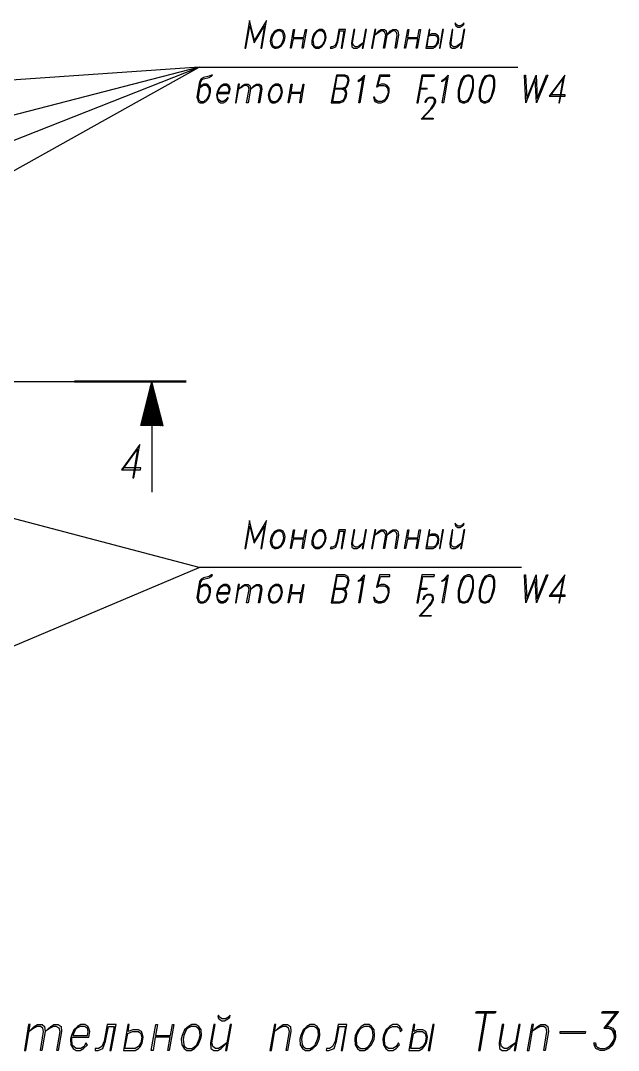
# Model space of a CAD drawing. Header units: millimetres. Extents: x 4241 to 6572, y 870 to 1291.
# Drawn here: x 5218.8 to 5272.7, y 968.2 to 1061 of the extents above; entities that cross this region are included whole.
import ezdxf

# ---------------------------------------------------------------- set-up
doc = ezdxf.new("R2010")
doc.units = ezdxf.units.MM
doc.layers.add('PDF _0', color=7, linetype='Continuous')

msp = doc.modelspace()

# ---------------------------------------------------------------- linework, layer by layer
at = {"layer": 'PDF _0', "lineweight": 25}
for points in [[(5240.4333, 1058.4549), (5240.518, 1058.4549), (5240.9413, 1060.9526), (5239.883, 1059.1746), (5239.4173, 1060.9526), (5238.9939, 1058.4549), (5239.0786, 1058.4549), (5239.4596, 1060.4869), (5239.8406, 1058.9629), (5240.772, 1060.4869)], [(5258.7219, 1060.741), (5258.5949, 1060.6139), (5258.3833, 1060.4869), (5258.2139, 1060.4869), (5258.0446, 1060.6139), (5257.9599, 1060.741), (5257.9599, 1060.6139), (5258.0023, 1060.4869), (5258.1716, 1060.3599), (5258.3833, 1060.3599), (5258.5949, 1060.4869), (5258.7219, 1060.6139)], [(5241.9574, 1060.0213), (5241.7457, 1059.8943), (5241.6187, 1059.7673), (5241.4493, 1059.4286), (5241.407, 1059.1746), (5241.4493, 1058.8359), (5241.534, 1058.7089), (5241.7034, 1058.5819), (5241.9574, 1058.5819), (5242.169, 1058.7089), (5242.296, 1058.8359), (5242.4654, 1059.1746), (5242.5077, 1059.4286), (5242.4654, 1059.7673), (5242.3807, 1059.8943), (5242.2114, 1060.0213)], [(5243.1851, 1058.4549), (5243.1004, 1058.4549), (5243.3967, 1060.1483), (5243.4814, 1060.1483), (5243.3544, 1059.4286), (5244.3281, 1059.4286), (5244.4551, 1060.1483), (5244.5398, 1060.1483), (5244.2434, 1058.4549), (5244.1588, 1058.4549), (5244.2858, 1059.3016), (5243.3544, 1059.3016)], [(5245.6828, 1060.1483), (5245.4712, 1060.0213), (5245.2171, 1059.7673), (5245.0901, 1059.4286), (5245.0478, 1059.1746), (5245.0478, 1058.8359), (5245.2171, 1058.5819), (5245.3865, 1058.4549), (5245.6828, 1058.4549), (5245.8945, 1058.5819), (5246.1062, 1058.8359), (5246.2755, 1059.1746), (5246.3178, 1059.4286), (5246.2755, 1059.7673), (5246.1485, 1060.0213), (5245.9792, 1060.1483)], [(5245.6405, 1060.0213), (5245.4288, 1059.8943), (5245.3441, 1059.7673), (5245.1748, 1059.4286), (5245.1325, 1059.1746), (5245.1748, 1058.8359), (5245.2171, 1058.7089), (5245.3865, 1058.5819), (5245.6828, 1058.5819), (5245.8945, 1058.7089), (5246.0215, 1058.8359), (5246.1908, 1059.1746), (5246.2332, 1059.4286), (5246.1908, 1059.7673), (5246.1062, 1059.8943), (5245.9368, 1060.0213)], [(5247.6726, 1058.4549), (5247.7572, 1058.4549), (5248.0536, 1060.1483), (5247.4609, 1060.1483), (5247.2915, 1059.0476), (5247.1222, 1058.7089), (5246.9105, 1058.5819), (5246.7412, 1058.5819), (5246.6989, 1058.4549), (5246.9105, 1058.4549), (5247.2069, 1058.5819), (5247.3762, 1059.0476), (5247.5456, 1060.0213), (5247.9266, 1060.0213)], [(5249.6623, 1058.9629), (5249.3236, 1058.7089), (5249.1119, 1058.5819), (5248.9426, 1058.5819), (5248.7733, 1058.7089), (5248.6886, 1058.9629), (5248.9003, 1060.1483), (5248.8156, 1060.1483), (5248.6039, 1058.9629), (5248.6463, 1058.5819), (5248.8156, 1058.4549), (5249.1119, 1058.4549), (5249.3236, 1058.5819), (5249.6623, 1058.9629), (5249.5776, 1058.4549), (5249.6623, 1058.4549), (5249.9586, 1060.1483), (5249.874, 1060.1483)], [(5250.509, 1058.4549), (5250.8053, 1060.1483), (5250.7207, 1060.1483), (5250.4243, 1058.4549)], [(5251.5674, 1058.4549), (5251.4827, 1058.4549), (5251.6944, 1059.6402), (5251.6097, 1059.8943), (5251.4404, 1060.0213), (5251.271, 1060.0213), (5251.0593, 1059.8943), (5250.7207, 1059.6402), (5251.0593, 1060.0213), (5251.271, 1060.1483), (5251.5674, 1060.1483), (5251.7367, 1060.0213), (5251.779, 1059.6402)], [(5252.6257, 1058.4549), (5252.5411, 1058.4549), (5252.7104, 1059.6402), (5252.6681, 1059.8943), (5252.4987, 1060.0213), (5252.3294, 1060.0213), (5252.1177, 1059.8943), (5251.779, 1059.6402), (5252.1177, 1060.0213), (5252.3294, 1060.1483), (5252.6257, 1060.1483), (5252.7951, 1060.0213), (5252.8374, 1059.6402)], [(5253.4724, 1058.4549), (5253.3878, 1058.4549), (5253.6841, 1060.1483), (5253.7688, 1060.1483), (5253.6418, 1059.4286), (5254.5731, 1059.4286), (5254.7001, 1060.1483), (5254.8271, 1060.1483), (5254.5308, 1058.4549), (5254.4461, 1058.4549), (5254.5731, 1059.3016), (5253.6418, 1059.3016)], [(5255.5892, 1060.1483), (5255.2928, 1058.4549), (5255.9702, 1058.4549), (5256.1819, 1058.5819), (5256.2665, 1058.7089), (5256.4359, 1058.9629), (5256.4782, 1059.3016), (5256.4359, 1059.5556), (5256.3512, 1059.6402), (5256.1819, 1059.7673), (5255.8008, 1059.7673), (5255.5892, 1059.6402), (5255.6738, 1060.1483)], [(5256.9015, 1060.1483), (5256.8169, 1060.1483), (5256.5205, 1058.4549), (5256.6052, 1058.4549)], [(5258.5103, 1058.9629), (5258.1716, 1058.7089), (5257.9599, 1058.5819), (5257.7906, 1058.5819), (5257.6212, 1058.7089), (5257.5789, 1058.9629), (5257.7482, 1060.1483), (5257.6636, 1060.1483), (5257.4519, 1058.9629), (5257.4942, 1058.5819), (5257.6636, 1058.4549), (5257.9599, 1058.4549), (5258.1716, 1058.5819), (5258.5103, 1058.9629), (5258.4256, 1058.4549), (5258.5103, 1058.4549), (5258.8066, 1060.1483), (5258.7219, 1060.1483)], [(5255.5468, 1059.5556), (5255.7585, 1059.6402), (5256.1395, 1059.6402), (5256.3089, 1059.5556), (5256.3935, 1059.3016), (5256.3089, 1058.9629), (5256.1819, 1058.7089), (5255.9702, 1058.5819), (5255.4198, 1058.5819)], [(5249.366, 1053.544), (5249.2813, 1053.544), (5249.6623, 1055.8301), (5249.4506, 1055.5761), (5249.2389, 1055.4491), (5249.2389, 1055.5761), (5249.4506, 1055.7031), (5249.7893, 1056.0418)], [(5256.0972, 1056.0418), (5254.9541, 1056.0418), (5254.4885, 1053.544), (5254.6155, 1053.544), (5255.0388, 1055.9571), (5256.0549, 1055.9571)], [(5256.9015, 1053.544), (5256.7745, 1053.544), (5257.1979, 1055.8301), (5256.9439, 1055.5761), (5256.7322, 1055.4491), (5256.7745, 1055.5761), (5256.9862, 1055.7031), (5257.3249, 1056.0418)], [(5259.0606, 1056.0418), (5258.7219, 1055.9571), (5258.4679, 1055.5761), (5258.2986, 1054.9834), (5258.2139, 1054.6447), (5258.2139, 1054.0521), (5258.3409, 1053.671), (5258.5949, 1053.544), (5258.8066, 1053.544), (5259.103, 1053.671), (5259.357, 1054.0521), (5259.5686, 1054.6447), (5259.611, 1054.9834), (5259.611, 1055.5761), (5259.484, 1055.9571), (5259.23, 1056.0418)], [(5260.9657, 1056.0418), (5260.627, 1055.9571), (5260.373, 1055.5761), (5260.2037, 1054.9834), (5260.119, 1054.6447), (5260.119, 1054.0521), (5260.246, 1053.671), (5260.5, 1053.544), (5260.7117, 1053.544), (5261.008, 1053.671), (5261.262, 1054.0521), (5261.4737, 1054.6447), (5261.516, 1054.9834), (5261.516, 1055.5761), (5261.389, 1055.9571), (5261.135, 1056.0418)], [(5265.2838, 1053.544), (5265.1568, 1055.7031), (5264.3101, 1053.544), (5264.1831, 1056.0418), (5264.2678, 1056.0418), (5264.3948, 1053.925), (5265.2415, 1056.0418), (5265.3262, 1053.925), (5266.1729, 1056.0418), (5266.2999, 1056.0418)], [(5236.5808, 1054.3907), (5237.5969, 1054.3907), (5237.6815, 1054.7717), (5237.6392, 1054.9834), (5237.5545, 1055.1104), (5237.3852, 1055.2374), (5237.0889, 1055.2374), (5236.8772, 1055.1104), (5236.6655, 1054.8564), (5236.4962, 1054.5177), (5236.4538, 1054.2637), (5236.4962, 1053.925), (5236.6232, 1053.671), (5236.7925, 1053.544), (5237.0889, 1053.544), (5237.3005, 1053.671), (5237.5122, 1053.925), (5237.4699, 1054.0521), (5237.3005, 1053.798), (5237.0889, 1053.671), (5236.8349, 1053.671), (5236.6655, 1053.798), (5236.5808, 1053.925), (5236.5385, 1054.2637)], [(5238.2319, 1053.544), (5238.5282, 1055.2374), (5238.4012, 1055.2374), (5238.1472, 1053.544)], [(5239.2903, 1053.544), (5239.1633, 1053.544), (5239.3749, 1054.7717), (5239.3326, 1054.9834), (5239.1633, 1055.1104), (5238.9516, 1055.1104), (5238.7823, 1054.9834), (5238.4436, 1054.7717), (5238.7823, 1055.1104), (5238.9939, 1055.2374), (5239.2903, 1055.2374), (5239.4596, 1055.1104), (5239.5019, 1054.7717)], [(5240.3063, 1053.544), (5240.2216, 1053.544), (5240.4333, 1054.7717), (5240.391, 1054.9834), (5240.2216, 1055.1104), (5240.01, 1055.1104), (5239.7983, 1054.9834), (5239.5019, 1054.7717), (5239.8406, 1055.1104), (5240.0523, 1055.2374), (5240.3063, 1055.2374), (5240.4756, 1055.1104), (5240.518, 1054.7717)], [(5241.7457, 1055.2374), (5241.534, 1055.1104), (5241.3223, 1054.8564), (5241.153, 1054.5177), (5241.1107, 1054.2637), (5241.153, 1053.925), (5241.28, 1053.671), (5241.4493, 1053.544), (5241.7457, 1053.544), (5241.9574, 1053.671), (5242.2114, 1053.925), (5242.3384, 1054.2637), (5242.3807, 1054.5177), (5242.3384, 1054.8564), (5242.2114, 1055.1104), (5242.042, 1055.2374)], [(5242.9734, 1053.544), (5242.8887, 1053.544), (5243.1851, 1055.2374), (5243.2697, 1055.2374), (5243.1427, 1054.5177), (5244.1164, 1054.5177), (5244.2434, 1055.2374), (5244.3281, 1055.2374), (5244.0318, 1053.544), (5243.9471, 1053.544), (5244.0741, 1054.3907), (5243.1427, 1054.3907)], [(5234.9298, 1054.8564), (5234.8028, 1054.0521), (5234.8451, 1053.798), (5235.0145, 1053.671), (5235.3108, 1053.671), (5235.6071, 1053.925), (5235.7765, 1054.2637), (5235.8188, 1054.5177), (5235.7765, 1054.8564), (5235.5648, 1055.1104), (5235.2685, 1055.1104)], [(5237.5545, 1054.5177), (5237.5969, 1054.7717), (5237.5122, 1054.9834), (5237.3429, 1055.1104), (5237.0889, 1055.1104), (5236.8772, 1054.9834), (5236.7502, 1054.8564), (5236.5808, 1054.5177)], [(5241.7457, 1055.1104), (5241.534, 1054.9834), (5241.407, 1054.8564), (5241.2377, 1054.5177), (5241.1953, 1054.2637), (5241.2377, 1053.925), (5241.3223, 1053.798), (5241.4917, 1053.671), (5241.788, 1053.671), (5241.9997, 1053.798), (5242.0844, 1053.925), (5242.2537, 1054.2637), (5242.296, 1054.5177), (5242.2537, 1054.8564), (5242.169, 1054.9834), (5241.9997, 1055.1104)], [(5240.4333, 1013.3683), (5240.518, 1013.3683), (5240.9413, 1015.9084), (5239.883, 1014.088), (5239.4173, 1015.9084), (5238.9939, 1013.3683), (5239.0786, 1013.3683), (5239.4596, 1015.4004), (5239.8406, 1013.8763), (5240.772, 1015.4004)], [(5258.7219, 1015.6544), (5258.5949, 1015.5274), (5258.3833, 1015.4004), (5258.2139, 1015.4004), (5258.0446, 1015.5274), (5257.9599, 1015.6544), (5257.9599, 1015.5274), (5258.0023, 1015.4004), (5258.1716, 1015.2734), (5258.3833, 1015.2734), (5258.5949, 1015.4004), (5258.7219, 1015.5274)], [(5241.9574, 1014.9347), (5241.7457, 1014.8077), (5241.6187, 1014.6807), (5241.4493, 1014.342), (5241.407, 1014.088), (5241.4493, 1013.7493), (5241.534, 1013.6223), (5241.7034, 1013.4953), (5241.9574, 1013.4953), (5242.169, 1013.6223), (5242.296, 1013.7493), (5242.4654, 1014.088), (5242.5077, 1014.342), (5242.4654, 1014.6807), (5242.3807, 1014.8077), (5242.2114, 1014.9347)], [(5243.1851, 1013.3683), (5243.1004, 1013.3683), (5243.3967, 1015.0617), (5243.4814, 1015.0617), (5243.3544, 1014.342), (5244.3281, 1014.342), (5244.4551, 1015.0617), (5244.5398, 1015.0617), (5244.2434, 1013.3683), (5244.1588, 1013.3683), (5244.2858, 1014.215), (5243.3544, 1014.215)], [(5245.6828, 1015.0617), (5245.4712, 1014.9347), (5245.2171, 1014.6807), (5245.0901, 1014.342), (5245.0478, 1014.088), (5245.0478, 1013.7493), (5245.2171, 1013.4953), (5245.3865, 1013.3683), (5245.6828, 1013.3683), (5245.8945, 1013.4953), (5246.1062, 1013.7493), (5246.2755, 1014.088), (5246.3178, 1014.342), (5246.2755, 1014.6807), (5246.1485, 1014.9347), (5245.9792, 1015.0617)], [(5245.6405, 1014.9347), (5245.4288, 1014.8077), (5245.3441, 1014.6807), (5245.1748, 1014.342), (5245.1325, 1014.088), (5245.1748, 1013.7493), (5245.2171, 1013.6223), (5245.3865, 1013.4953), (5245.6828, 1013.4953), (5245.8945, 1013.6223), (5246.0215, 1013.7493), (5246.1908, 1014.088), (5246.2332, 1014.342), (5246.1908, 1014.6807), (5246.1062, 1014.8077), (5245.9368, 1014.9347)], [(5247.6726, 1013.3683), (5247.7572, 1013.3683), (5248.0536, 1015.0617), (5247.4609, 1015.0617), (5247.2915, 1014.0033), (5247.1222, 1013.6223), (5246.9105, 1013.4953), (5246.7412, 1013.4953), (5246.6989, 1013.3683), (5246.9105, 1013.3683), (5247.2069, 1013.4953), (5247.3762, 1014.0033), (5247.5456, 1014.9347), (5247.9266, 1014.9347)], [(5249.6623, 1013.8763), (5249.3236, 1013.6223), (5249.1119, 1013.4953), (5248.9426, 1013.4953), (5248.7733, 1013.6223), (5248.6886, 1013.8763), (5248.9003, 1015.0617), (5248.8156, 1015.0617), (5248.6039, 1013.8763), (5248.6463, 1013.4953), (5248.8156, 1013.3683), (5249.1119, 1013.3683), (5249.3236, 1013.4953), (5249.6623, 1013.8763), (5249.5776, 1013.3683), (5249.6623, 1013.3683), (5249.9586, 1015.0617), (5249.874, 1015.0617)], [(5250.509, 1013.3683), (5250.8053, 1015.0617), (5250.7207, 1015.0617), (5250.4243, 1013.3683)], [(5251.5674, 1013.3683), (5251.4827, 1013.3683), (5251.6944, 1014.596), (5251.6097, 1014.8077), (5251.4404, 1014.9347), (5251.271, 1014.9347), (5251.0593, 1014.8077), (5250.7207, 1014.596), (5251.0593, 1014.9347), (5251.271, 1015.0617), (5251.5674, 1015.0617), (5251.7367, 1014.9347), (5251.779, 1014.596)], [(5252.6257, 1013.3683), (5252.5411, 1013.3683), (5252.7104, 1014.596), (5252.6681, 1014.8077), (5252.4987, 1014.9347), (5252.3294, 1014.9347), (5252.1177, 1014.8077), (5251.779, 1014.596), (5252.1177, 1014.9347), (5252.3294, 1015.0617), (5252.6257, 1015.0617), (5252.7951, 1014.9347), (5252.8374, 1014.596)], [(5253.4724, 1013.3683), (5253.3878, 1013.3683), (5253.6841, 1015.0617), (5253.7688, 1015.0617), (5253.6418, 1014.342), (5254.5731, 1014.342), (5254.7001, 1015.0617), (5254.8271, 1015.0617), (5254.5308, 1013.3683), (5254.4461, 1013.3683), (5254.5731, 1014.215), (5253.6418, 1014.215)], [(5255.5892, 1015.0617), (5255.2928, 1013.3683), (5255.9702, 1013.3683), (5256.1819, 1013.4953), (5256.2665, 1013.6223), (5256.4359, 1013.8763), (5256.4782, 1014.215), (5256.4359, 1014.469), (5256.3512, 1014.596), (5256.1819, 1014.6807), (5255.8008, 1014.6807), (5255.5892, 1014.596), (5255.6738, 1015.0617)], [(5255.5468, 1014.469), (5255.7585, 1014.596), (5256.1395, 1014.596), (5256.3089, 1014.469), (5256.3935, 1014.215), (5256.3089, 1013.8763), (5256.1819, 1013.6223), (5255.9702, 1013.4953), (5255.4198, 1013.4953)], [(5256.9015, 1015.0617), (5256.8169, 1015.0617), (5256.5205, 1013.3683), (5256.6052, 1013.3683)], [(5258.5103, 1013.8763), (5258.1716, 1013.6223), (5257.9599, 1013.4953), (5257.7906, 1013.4953), (5257.6212, 1013.6223), (5257.5789, 1013.8763), (5257.7482, 1015.0617), (5257.6636, 1015.0617), (5257.4519, 1013.8763), (5257.4942, 1013.4953), (5257.6636, 1013.3683), (5257.9599, 1013.3683), (5258.1716, 1013.4953), (5258.5103, 1013.8763), (5258.4256, 1013.3683), (5258.5103, 1013.3683), (5258.8066, 1015.0617), (5258.7219, 1015.0617)], [(5249.366, 1008.4998), (5249.2813, 1008.4998), (5249.6623, 1010.7436), (5249.4506, 1010.4895), (5249.2389, 1010.4049), (5249.2389, 1010.4895), (5249.4506, 1010.6165), (5249.7893, 1010.9976)], [(5256.0972, 1010.9976), (5254.9541, 1010.9976), (5254.4885, 1008.4998), (5254.6155, 1008.4998), (5255.0388, 1010.8706), (5256.0549, 1010.8706)], [(5256.9015, 1008.4998), (5256.7745, 1008.4998), (5257.1979, 1010.7436), (5256.9439, 1010.4895), (5256.7322, 1010.4049), (5256.7745, 1010.4895), (5256.9862, 1010.6165), (5257.3249, 1010.9976)], [(5259.0606, 1010.9976), (5258.7219, 1010.8706), (5258.4679, 1010.4895), (5258.2986, 1009.8969), (5258.2139, 1009.5582), (5258.2139, 1008.9655), (5258.3409, 1008.5845), (5258.5949, 1008.4998), (5258.8066, 1008.4998), (5259.103, 1008.5845), (5259.357, 1008.9655), (5259.5686, 1009.5582), (5259.611, 1009.8969), (5259.611, 1010.4895), (5259.484, 1010.8706), (5259.23, 1010.9976)], [(5260.9657, 1010.9976), (5260.627, 1010.8706), (5260.373, 1010.4895), (5260.2037, 1009.8969), (5260.119, 1009.5582), (5260.119, 1008.9655), (5260.246, 1008.5845), (5260.5, 1008.4998), (5260.7117, 1008.4998), (5261.008, 1008.5845), (5261.262, 1008.9655), (5261.4737, 1009.5582), (5261.516, 1009.8969), (5261.516, 1010.4895), (5261.389, 1010.8706), (5261.135, 1010.9976)], [(5265.2838, 1008.4998), (5265.1568, 1010.6165), (5264.3101, 1008.4998), (5264.1831, 1010.9976), (5264.2678, 1010.9976), (5264.3948, 1008.8385), (5265.2415, 1010.9976), (5265.3262, 1008.8385), (5266.1729, 1010.9976), (5266.2999, 1010.9976)], [(5234.9298, 1009.8122), (5234.8028, 1008.9655), (5234.8451, 1008.7115), (5235.0145, 1008.5845), (5235.3108, 1008.5845), (5235.6071, 1008.8385), (5235.7765, 1009.1772), (5235.8188, 1009.4312), (5235.7765, 1009.8122), (5235.5648, 1010.0239), (5235.2685, 1010.0239)], [(5236.5808, 1009.3042), (5237.5969, 1009.3042), (5237.6815, 1009.6852), (5237.6392, 1009.8969), (5237.5545, 1010.0239), (5237.3852, 1010.1509), (5237.0889, 1010.1509), (5236.8772, 1010.0239), (5236.6655, 1009.8122), (5236.4962, 1009.4312), (5236.4538, 1009.1772), (5236.4962, 1008.8385), (5236.6232, 1008.5845), (5236.7925, 1008.4998), (5237.0889, 1008.4998), (5237.3005, 1008.5845), (5237.5122, 1008.8385), (5237.4699, 1008.9655), (5237.3005, 1008.7115), (5237.0889, 1008.5845), (5236.8349, 1008.5845), (5236.6655, 1008.7115), (5236.5808, 1008.8385), (5236.5385, 1009.1772)], [(5237.5545, 1009.4312), (5237.5969, 1009.6852), (5237.5122, 1009.8969), (5237.3429, 1010.0239), (5237.0889, 1010.0239), (5236.8772, 1009.8969), (5236.7502, 1009.8122), (5236.5808, 1009.4312)], [(5238.2319, 1008.4998), (5238.5282, 1010.1509), (5238.4012, 1010.1509), (5238.1472, 1008.4998)], [(5239.2903, 1008.4998), (5239.1633, 1008.4998), (5239.3749, 1009.6852), (5239.3326, 1009.8969), (5239.1633, 1010.0239), (5238.9516, 1010.0239), (5238.7823, 1009.8969), (5238.4436, 1009.6852), (5238.7823, 1010.0239), (5238.9939, 1010.1509), (5239.2903, 1010.1509), (5239.4596, 1010.0239), (5239.5019, 1009.6852)], [(5240.3063, 1008.4998), (5240.2216, 1008.4998), (5240.4333, 1009.6852), (5240.391, 1009.8969), (5240.2216, 1010.0239), (5240.01, 1010.0239), (5239.7983, 1009.8969), (5239.5019, 1009.6852), (5239.8406, 1010.0239), (5240.0523, 1010.1509), (5240.3063, 1010.1509), (5240.4756, 1010.0239), (5240.518, 1009.6852)], [(5241.7457, 1010.1509), (5241.534, 1010.0239), (5241.3223, 1009.8122), (5241.153, 1009.4312), (5241.1107, 1009.1772), (5241.153, 1008.8385), (5241.28, 1008.5845), (5241.4493, 1008.4998), (5241.7457, 1008.4998), (5241.9574, 1008.5845), (5242.2114, 1008.8385), (5242.3384, 1009.1772), (5242.3807, 1009.4312), (5242.3384, 1009.8122), (5242.2114, 1010.0239), (5242.042, 1010.1509)], [(5241.7457, 1010.0239), (5241.534, 1009.8969), (5241.407, 1009.8122), (5241.2377, 1009.4312), (5241.1953, 1009.1772), (5241.2377, 1008.8385), (5241.3223, 1008.7115), (5241.4917, 1008.5845), (5241.788, 1008.5845), (5241.9997, 1008.7115), (5242.0844, 1008.8385), (5242.2537, 1009.1772), (5242.296, 1009.4312), (5242.2537, 1009.8122), (5242.169, 1009.8969), (5241.9997, 1010.0239)], [(5242.9734, 1008.4998), (5242.8887, 1008.4998), (5243.1851, 1010.1509), (5243.2697, 1010.1509), (5243.1427, 1009.4312), (5244.1164, 1009.4312), (5244.2434, 1010.1509), (5244.3281, 1010.1509), (5244.0318, 1008.4998), (5243.9471, 1008.4998), (5244.0741, 1009.3042), (5243.1427, 1009.3042)], [(5261.5584, 971.4992), (5259.8226, 971.4992), (5259.865, 971.6685), (5261.6007, 971.6685)], [(5237.6815, 971.3299), (5237.5122, 971.1605), (5237.2159, 970.9912), (5236.9619, 970.9912), (5236.7078, 971.1605), (5236.6232, 971.3299), (5236.5808, 971.1605), (5236.6655, 970.9912), (5236.9195, 970.8218), (5237.1735, 970.8218), (5237.4699, 970.9912), (5237.6392, 971.1605)], [(5219.2659, 968.1547), (5219.6469, 970.4832), (5219.5199, 970.4832), (5219.1389, 968.1547)], [(5220.7053, 968.1547), (5220.5783, 968.1547), (5220.8746, 969.8481), (5220.79, 970.1445), (5220.5783, 970.3138), (5220.2819, 970.3138), (5219.9856, 970.1445), (5219.5623, 969.8481), (5220.0279, 970.3138), (5220.3243, 970.4832), (5220.7476, 970.4832), (5220.9593, 970.3138), (5221.0016, 969.8481)], [(5222.187, 968.1547), (5222.06, 968.1547), (5222.3564, 969.8481), (5222.2717, 970.1445), (5222.0177, 970.3138), (5221.7637, 970.3138), (5221.4673, 970.1445), (5221.0016, 969.8481), (5221.5097, 970.3138), (5221.806, 970.4832), (5222.187, 970.4832), (5222.441, 970.3138), (5222.4834, 969.8481)], [(5223.4571, 969.3401), (5224.9388, 969.3401), (5225.0234, 969.8481), (5224.9388, 970.1445), (5224.8541, 970.3138), (5224.6001, 970.4832), (5224.2191, 970.4832), (5223.9227, 970.3138), (5223.5841, 970.0175), (5223.3724, 969.5095), (5223.2877, 969.1708), (5223.3301, 968.6628), (5223.5417, 968.3241), (5223.7957, 968.1547), (5224.1767, 968.1547), (5224.4731, 968.3241), (5224.8118, 968.6628), (5224.6848, 968.8321), (5224.5154, 968.4934), (5224.2191, 968.3241), (5223.7957, 968.3241), (5223.5841, 968.4934), (5223.4571, 968.6628), (5223.4147, 969.1708)], [(5224.8118, 969.5095), (5224.8964, 969.8481), (5224.8118, 970.1445), (5224.5578, 970.3138), (5224.1767, 970.3138), (5223.8804, 970.1445), (5223.7111, 970.0175), (5223.4994, 969.5095)], [(5226.8438, 968.1547), (5226.9708, 968.1547), (5227.3942, 970.4832), (5226.5898, 970.4832), (5226.3358, 969.0014), (5226.1241, 968.4934), (5225.8278, 968.3241), (5225.5315, 968.3241), (5225.5315, 968.1547), (5225.7855, 968.1547), (5226.2088, 968.3241), (5226.4628, 969.0014), (5226.7168, 970.3138), (5227.2249, 970.3138)], [(5228.4526, 970.4832), (5228.0715, 968.1547), (5229.1299, 968.1547), (5229.4263, 968.3241), (5229.5956, 968.4934), (5229.7649, 968.8321), (5229.8496, 969.3401), (5229.7649, 969.6788), (5229.6803, 969.8481), (5229.4263, 970.0175), (5228.9182, 970.0175), (5228.4949, 969.8481), (5228.5796, 970.4832)], [(5228.4526, 969.6788), (5228.8759, 969.8481), (5229.4263, 969.8481), (5229.6379, 969.6788), (5229.7226, 969.3401), (5229.6379, 968.8321), (5229.4263, 968.4934), (5229.1299, 968.3241), (5228.1986, 968.3241)], [(5230.7386, 968.1547), (5230.5693, 968.1547), (5230.9926, 970.4832), (5231.1197, 970.4832), (5230.9503, 969.5095), (5232.305, 969.5095), (5232.4744, 970.4832), (5232.6014, 970.4832), (5232.178, 968.1547), (5232.051, 968.1547), (5232.2627, 969.3401), (5230.908, 969.3401)], [(5234.2101, 970.4832), (5233.9138, 970.3138), (5233.5751, 970.0175), (5233.3634, 969.5095), (5233.2787, 969.1708), (5233.3211, 968.6628), (5233.5327, 968.3241), (5233.7867, 968.1547), (5234.1678, 968.1547), (5234.4641, 968.3241), (5234.8028, 968.6628), (5235.0145, 969.1708), (5235.0991, 969.5095), (5235.0568, 970.0175), (5234.8451, 970.3138), (5234.5911, 970.4832)], [(5234.1678, 970.3138), (5233.8714, 970.1445), (5233.7021, 970.0175), (5233.4904, 969.5095), (5233.4481, 969.1708), (5233.4904, 968.6628), (5233.5751, 968.4934), (5233.8291, 968.3241), (5234.2101, 968.3241), (5234.5064, 968.4934), (5234.6758, 968.6628), (5234.8875, 969.1708), (5234.9721, 969.5095), (5234.9298, 970.0175), (5234.8028, 970.1445), (5234.5488, 970.3138)], [(5237.3852, 968.8321), (5236.9195, 968.4934), (5236.6232, 968.3241), (5236.3692, 968.3241), (5236.1152, 968.4934), (5236.0305, 968.8321), (5236.3268, 970.4832), (5236.1998, 970.4832), (5235.9035, 968.8321), (5235.9458, 968.3241), (5236.1998, 968.1547), (5236.5808, 968.1547), (5236.8772, 968.3241), (5237.3852, 968.8321), (5237.2582, 968.1547), (5237.3852, 968.1547), (5237.8086, 970.4832), (5237.6815, 970.4832)], [(5241.407, 968.1547), (5241.788, 970.4832), (5241.661, 970.4832), (5241.2377, 968.1547)], [(5242.8464, 968.1547), (5242.7194, 968.1547), (5243.0157, 969.8481), (5242.9311, 970.1445), (5242.7194, 970.3138), (5242.423, 970.3138), (5242.1267, 970.1445), (5241.661, 969.8481), (5242.169, 970.3138), (5242.4654, 970.4832), (5242.8464, 970.4832), (5243.1004, 970.3138), (5243.1427, 969.8481)], [(5244.8785, 970.4832), (5244.5821, 970.3138), (5244.2434, 970.0175), (5244.0318, 969.5095), (5243.9471, 969.1708), (5243.9894, 968.6628), (5244.2011, 968.3241), (5244.4551, 968.1547), (5244.8361, 968.1547), (5245.1325, 968.3241), (5245.4712, 968.6628), (5245.6828, 969.1708), (5245.7675, 969.5095), (5245.7252, 970.0175), (5245.5135, 970.3138), (5245.2595, 970.4832)], [(5244.8361, 970.3138), (5244.5398, 970.1445), (5244.3704, 970.0175), (5244.1588, 969.5095), (5244.1164, 969.1708), (5244.1588, 968.6628), (5244.2434, 968.4934), (5244.4975, 968.3241), (5244.8785, 968.3241), (5245.1748, 968.4934), (5245.3441, 968.6628), (5245.5558, 969.1708), (5245.6405, 969.5095), (5245.5982, 970.0175), (5245.4712, 970.1445), (5245.2171, 970.3138)], [(5247.6726, 968.1547), (5247.7996, 968.1547), (5248.1806, 970.4832), (5247.4186, 970.4832), (5247.1222, 969.0014), (5246.9105, 968.4934), (5246.6142, 968.3241), (5246.3602, 968.3241), (5246.3178, 968.1547), (5246.5719, 968.1547), (5247.0375, 968.3241), (5247.2492, 969.0014), (5247.5032, 970.3138), (5248.0536, 970.3138)], [(5249.7893, 970.4832), (5249.493, 970.3138), (5249.1966, 970.0175), (5248.9426, 969.5095), (5248.9003, 969.1708), (5248.9426, 968.6628), (5249.1543, 968.3241), (5249.366, 968.1547), (5249.7893, 968.1547), (5250.0856, 968.3241), (5250.4243, 968.6628), (5250.636, 969.1708), (5250.6783, 969.5095), (5250.636, 970.0175), (5250.4243, 970.3138), (5250.2126, 970.4832)], [(5249.7893, 970.3138), (5249.493, 970.1445), (5249.3236, 970.0175), (5249.0696, 969.5095), (5249.0273, 969.1708), (5249.0696, 968.6628), (5249.1966, 968.4934), (5249.4083, 968.3241), (5249.8316, 968.3241), (5250.128, 968.4934), (5250.255, 968.6628), (5250.509, 969.1708), (5250.5513, 969.5095), (5250.509, 970.0175), (5250.4243, 970.1445), (5250.1703, 970.3138)], [(5252.9221, 968.6628), (5252.8374, 968.8321), (5252.6257, 968.4934), (5252.3294, 968.3241), (5251.9484, 968.3241), (5251.6944, 968.4934), (5251.6097, 968.6628), (5251.5674, 969.1708), (5251.6097, 969.5095), (5251.8637, 970.0175), (5251.9907, 970.1445), (5252.2871, 970.3138), (5252.7104, 970.3138), (5252.9221, 970.1445), (5253.0067, 969.8481), (5253.1761, 970.0175), (5252.9644, 970.3138), (5252.7527, 970.4832), (5252.3294, 970.4832), (5252.033, 970.3138), (5251.6944, 970.0175), (5251.4827, 969.5095), (5251.4404, 969.1708), (5251.4827, 968.6628), (5251.6944, 968.3241), (5251.906, 968.1547), (5252.3294, 968.1547), (5252.6257, 968.3241)], [(5254.1921, 970.4832), (5253.7688, 968.1547), (5254.7001, 968.1547), (5254.9965, 968.3241), (5255.1658, 968.4934), (5255.3775, 968.8321), (5255.4622, 969.3401), (5255.3775, 969.6788), (5255.2928, 969.8481), (5255.0388, 970.0175), (5254.5308, 970.0175), (5254.2345, 969.8481), (5254.3191, 970.4832)], [(5254.1921, 969.6788), (5254.4885, 969.8481), (5254.9965, 969.8481), (5255.2505, 969.6788), (5255.3352, 969.3401), (5255.2505, 968.8321), (5255.0388, 968.4934), (5254.7425, 968.3241), (5253.9381, 968.3241)], [(5256.0549, 970.4832), (5255.9278, 970.4832), (5255.5045, 968.1547), (5255.6738, 968.1547)], [(5263.3788, 968.8321), (5262.9131, 968.4934), (5262.6167, 968.3241), (5262.3627, 968.3241), (5262.1087, 968.4934), (5262.0241, 968.8321), (5262.3204, 970.4832), (5262.1934, 970.4832), (5261.8971, 968.8321), (5261.9394, 968.3241), (5262.1934, 968.1547), (5262.5744, 968.1547), (5262.8708, 968.3241), (5263.3788, 968.8321), (5263.2518, 968.1547), (5263.3788, 968.1547), (5263.8021, 970.4832), (5263.6751, 970.4832)], [(5264.6065, 968.1547), (5264.9875, 970.4832), (5264.8605, 970.4832), (5264.4371, 968.1547)], [(5266.0459, 968.1547), (5265.9189, 968.1547), (5266.2152, 969.8481), (5266.1305, 970.1445), (5265.9189, 970.3138), (5265.6225, 970.3138), (5265.3262, 970.1445), (5264.8605, 969.8481), (5265.3685, 970.3138), (5265.6649, 970.4832), (5266.0459, 970.4832), (5266.2999, 970.3138), (5266.3422, 969.8481)], [(5269.6443, 969.6788), (5267.4006, 969.6788), (5267.4006, 969.8481), (5269.6867, 969.8481)]]:
    msp.add_lwpolyline(points, close=True, dxfattribs=at)
for points in [[(5148.0588, 1022.4703), (5234.8875, 1056.7615), (5147.8471, 1034.2394)], [(5171.9779, 1021.6236), (5234.8875, 1056.7615), (5179.7675, 1052.9513)], [(5235.0568, 1055.5761), (5235.2685, 1055.7031), (5235.7765, 1055.8301), (5235.9882, 1055.9571), (5236.0728, 1056.0418), (5235.9882, 1056.0418), (5235.7765, 1055.9571), (5235.2685, 1055.8301), (5235.0568, 1055.7031), (5234.9298, 1055.4491), (5234.6758, 1054.0521), (5234.7604, 1053.798), (5234.8028, 1053.671), (5234.9721, 1053.544), (5235.2685, 1053.544), (5235.4801, 1053.671), (5235.7341, 1053.925), (5235.8612, 1054.2637), (5235.9035, 1054.5177), (5235.9035, 1054.8564), (5235.7341, 1055.1104), (5235.5648, 1055.2374), (5235.2685, 1055.2374), (5235.0568, 1055.1104), (5234.9721, 1054.9834), (5235.0145, 1055.3644), (5235.1838, 1055.7031)], [(5234.8875, 1056.7615), (5263.5904, 1056.7615)], [(5247.7572, 1054.7717), (5248.0536, 1054.8564), (5248.1806, 1054.9834), (5248.3076, 1055.2374), (5248.3923, 1055.5761), (5248.3499, 1055.8301), (5248.2652, 1055.9571), (5248.0112, 1056.0418), (5247.2492, 1056.0418), (5246.7835, 1053.544), (5247.5456, 1053.544), (5247.8842, 1053.671), (5247.9689, 1053.798), (5248.1382, 1054.0521), (5248.1806, 1054.3907), (5248.1382, 1054.6447), (5248.0536, 1054.7717), (5247.7996, 1054.8564)], [(5251.8637, 1054.1367), (5251.6097, 1053.798), (5251.3134, 1053.671), (5251.017, 1053.671), (5250.763, 1053.798), (5250.6783, 1054.0521), (5250.5937, 1054.0521), (5250.636, 1053.798), (5250.7207, 1053.671), (5250.9747, 1053.544), (5251.271, 1053.544), (5251.5674, 1053.671), (5251.8214, 1053.925), (5251.9484, 1054.2637), (5251.9907, 1054.5177), (5251.9907, 1054.8564), (5251.8214, 1055.1104), (5251.5674, 1055.2374), (5251.271, 1055.2374), (5250.9747, 1055.1104), (5251.2287, 1055.9571), (5252.0754, 1055.9571), (5252.0754, 1056.0418), (5251.144, 1056.0418), (5250.8477, 1054.9834), (5250.9323, 1054.9834), (5251.144, 1055.1104), (5251.525, 1055.1104), (5251.8214, 1054.9834), (5251.9484, 1054.6447)], [(5266.5115, 1054.1367), (5267.6546, 1055.7031), (5267.2736, 1053.544), (5267.3582, 1053.544), (5267.8239, 1056.0418), (5266.4269, 1054.1367), (5267.8663, 1054.1367), (5267.8663, 1054.2637), (5266.5539, 1054.2637)], [(5247.1222, 1054.8564), (5247.7996, 1054.8564), (5248.0959, 1054.9834), (5248.2229, 1055.2374), (5248.3076, 1055.5761), (5248.2229, 1055.8301), (5247.9689, 1055.9571), (5247.2915, 1055.9571), (5246.9105, 1053.671), (5247.5879, 1053.671), (5247.8842, 1053.798), (5248.0112, 1054.0521), (5248.0959, 1054.3907), (5248.0112, 1054.6447), (5247.7572, 1054.7717), (5247.0799, 1054.7717)], [(5258.8489, 1055.9571), (5258.5949, 1055.5761), (5258.3833, 1054.9834), (5258.2986, 1054.6447), (5258.2986, 1054.0521), (5258.4256, 1053.671)], [(5259.484, 1055.8301), (5259.23, 1055.9571), (5259.0183, 1055.9571), (5258.7219, 1055.8301)], [(5259.0183, 1053.671), (5259.2723, 1054.0521), (5259.4416, 1054.6447), (5259.5263, 1054.9834), (5259.5263, 1055.5761), (5259.3993, 1055.9571)], [(5260.754, 1055.9571), (5260.5, 1055.5761), (5260.2883, 1054.9834), (5260.2037, 1054.6447), (5260.2037, 1054.0521), (5260.3307, 1053.671)], [(5261.389, 1055.8301), (5261.135, 1055.9571), (5260.9234, 1055.9571), (5260.627, 1055.8301)], [(5260.9234, 1053.671), (5261.1774, 1054.0521), (5261.3467, 1054.6447), (5261.4314, 1054.9834), (5261.4314, 1055.5761), (5261.3044, 1055.9571)], [(5251.652, 1055.1104), (5251.8637, 1054.8564), (5251.906, 1054.5177), (5251.8637, 1054.2637), (5251.6944, 1053.925), (5251.398, 1053.671)], [(5254.8271, 1054.8564), (5255.4198, 1054.8564), (5255.3775, 1054.7717), (5254.8271, 1054.7717)], [(5250.9323, 1053.671), (5250.6783, 1053.925)], [(5254.9965, 1052.147), (5255.9702, 1052.147), (5255.9702, 1052.0623), (5254.8695, 1052.0623), (5255.7585, 1052.9937), (5255.9278, 1053.29), (5256.0549, 1053.5017), (5256.0972, 1053.671), (5256.0549, 1053.8827), (5255.9278, 1053.9674), (5255.5892, 1053.9674), (5255.4198, 1053.8827), (5255.3352, 1053.671), (5255.2928, 1053.5864), (5255.2505, 1053.5864), (5255.2505, 1053.671), (5255.3775, 1053.8827), (5255.4622, 1053.9674), (5255.6315, 1054.0521), (5255.9278, 1054.0521), (5256.0549, 1053.9674), (5256.1395, 1053.8827), (5256.1819, 1053.671), (5256.1395, 1053.5017), (5256.0125, 1053.29), (5255.8008, 1052.9937), (5254.9541, 1052.0623)], [(5258.3409, 1053.798), (5258.6373, 1053.671), (5258.8066, 1053.671), (5259.103, 1053.798)], [(5260.246, 1053.798), (5260.5423, 1053.671), (5260.7117, 1053.671), (5261.008, 1053.798)], [(5227.0555, 1028.4818), (5233.0671, 1028.4818)], [(5231.5853, 1024.46), (5231.6277, 1024.46), (5229.6379, 1024.46), (5230.6116, 1028.4395), (5230.6116, 1018.4485)], [(5230.527, 1028.1008), (5230.6963, 1028.2278)], [(5230.5693, 1028.2702), (5230.654, 1028.3548)], [(5230.5693, 1028.2278), (5230.654, 1028.3125)], [(5230.5693, 1028.1432), (5230.654, 1028.2702)], [(5231.6277, 1024.46), (5230.6116, 1028.4395)], [(5230.6116, 1028.3972), (5230.6116, 1028.3972)], [(5230.6116, 1028.3125), (5230.654, 1028.3972)], [(5230.146, 1026.5768), (5230.908, 1027.3388)], [(5230.146, 1026.5344), (5230.908, 1027.2965)], [(5230.1883, 1026.7884), (5230.8656, 1027.4235), (5230.1883, 1026.7038)], [(5230.1883, 1026.6614), (5230.908, 1027.3811)], [(5230.2306, 1026.9578), (5230.8656, 1027.5505)], [(5230.2306, 1026.9154), (5230.8656, 1027.5081)], [(5230.2306, 1026.8308), (5230.8656, 1027.4658)], [(5230.273, 1027.0848), (5230.8233, 1027.6351)], [(5230.273, 1027.0001), (5230.8233, 1027.5928)], [(5230.3153, 1027.2541), (5230.781, 1027.7198)], [(5230.3153, 1027.2118), (5230.8233, 1027.6775), (5230.3153, 1027.1271)], [(5230.3576, 1027.4235), (5230.781, 1027.8468)], [(5230.3576, 1027.3811), (5230.781, 1027.8045)], [(5230.3576, 1027.2965), (5230.781, 1027.7621)], [(5230.4, 1027.5928), (5230.7386, 1027.9315)], [(5230.4, 1027.5505), (5230.7386, 1027.8891)], [(5230.4, 1027.5081), (5230.781, 1027.8891)], [(5230.4423, 1027.8045), (5230.7386, 1028.0585)], [(5230.4423, 1027.7198), (5230.7386, 1028.0162)], [(5230.4423, 1027.6775), (5230.7386, 1027.9738)], [(5230.4846, 1027.9738), (5230.6963, 1028.1432), (5230.4846, 1027.9315)], [(5230.4846, 1027.8468), (5230.6963, 1028.1008)], [(5230.527, 1028.0162), (5230.6963, 1028.1855)], [(5229.7649, 1025.0527), (5231.1197, 1026.4074)], [(5229.7649, 1024.968), (5231.162, 1026.3651)], [(5229.8073, 1025.2221), (5231.1197, 1026.4921), (5229.8073, 1025.1797)], [(5229.8073, 1025.095), (5231.1197, 1026.4498)], [(5229.8496, 1025.3914), (5231.0773, 1026.6191)], [(5229.8496, 1025.3491), (5231.0773, 1026.5768)], [(5229.8496, 1025.2644), (5231.0773, 1026.5344)], [(5229.8919, 1025.5607), (5231.035, 1026.7038)], [(5229.8919, 1025.5184), (5231.0773, 1026.7038)], [(5229.8919, 1025.4761), (5231.0773, 1026.6614)], [(5229.9343, 1025.7724), (5231.035, 1026.8308)], [(5229.9343, 1025.6877), (5231.035, 1026.7884)], [(5229.9343, 1025.6454), (5231.035, 1026.7461)], [(5230.0189, 1025.9841), (5230.9926, 1026.9578), (5229.9766, 1025.9417)], [(5229.9766, 1025.8571), (5230.9926, 1026.9154)], [(5229.9766, 1025.8147), (5231.035, 1026.8731)], [(5230.0189, 1026.0687), (5230.9926, 1027.0001)], [(5230.0613, 1026.2381), (5230.9503, 1027.1271)], [(5230.0613, 1026.1958), (5230.9503, 1027.0848)], [(5230.0613, 1026.1111), (5230.9926, 1027.0424)], [(5230.1036, 1026.4074), (5230.908, 1027.2118)], [(5230.1036, 1026.3651), (5230.9503, 1027.2118)], [(5230.1036, 1026.2804), (5230.9503, 1027.1695)], [(5230.146, 1026.4921), (5230.908, 1027.2541)], [(5229.6379, 1024.5447), (5231.2043, 1026.1111)], [(5229.6379, 1024.5024), (5231.2043, 1026.0687)], [(5229.7226, 1024.7987), (5231.162, 1026.2381), (5229.6803, 1024.7564)], [(5229.6803, 1024.6717), (5231.2043, 1026.1958)], [(5229.6803, 1024.6294), (5231.2043, 1026.1534)], [(5229.6803, 1024.46), (5231.2467, 1026.0264)], [(5229.7226, 1024.9257), (5231.162, 1026.3228)], [(5229.7226, 1024.841), (5231.162, 1026.2804)], [(5229.7226, 1024.46), (5231.2467, 1025.9841)], [(5229.7649, 1024.46), (5231.2467, 1025.9417)], [(5229.8073, 1024.46), (5231.2467, 1025.8994)], [(5229.8496, 1024.46), (5231.289, 1025.8571)], [(5229.8919, 1024.46), (5231.289, 1025.8147)], [(5229.9343, 1024.46), (5231.289, 1025.7724), (5229.9766, 1024.46)], [(5230.0189, 1024.46), (5231.289, 1025.7301)], [(5230.0613, 1024.46), (5231.3313, 1025.6877)], [(5230.1036, 1024.46), (5231.3313, 1025.6454)], [(5230.146, 1024.46), (5231.3313, 1025.6031)], [(5230.1883, 1024.46), (5231.3313, 1025.5607)], [(5230.273, 1024.46), (5231.3313, 1025.5184)], [(5230.3153, 1024.46), (5231.3737, 1025.5184)], [(5230.3576, 1024.46), (5231.3737, 1025.4761)], [(5230.4, 1024.46), (5231.3737, 1025.4337)], [(5230.6116, 1025.4337), (5231.2043, 1026.0264)], [(5230.4423, 1024.46), (5231.3737, 1025.3914)], [(5230.4846, 1024.46), (5231.3737, 1025.3491)], [(5230.527, 1024.46), (5231.416, 1025.3067), (5230.5693, 1024.46)], [(5230.6116, 1024.46), (5231.416, 1025.2644)], [(5230.654, 1024.46), (5231.416, 1025.2221)], [(5230.6963, 1024.46), (5231.4583, 1025.1797)], [(5230.7386, 1024.46), (5231.4583, 1025.1374)], [(5230.781, 1024.46), (5231.4583, 1025.095)], [(5230.8233, 1024.46), (5231.4583, 1025.0527), (5230.8656, 1024.46)], [(5230.908, 1024.46), (5231.5007, 1025.0104)], [(5230.9926, 1024.46), (5231.5007, 1024.968)], [(5231.035, 1024.46), (5231.5007, 1024.9257)], [(5231.0773, 1024.46), (5231.5007, 1024.8834)], [(5231.1197, 1024.46), (5231.5007, 1024.841)], [(5231.162, 1024.46), (5231.543, 1024.841)], [(5231.2043, 1024.46), (5231.543, 1024.7987)], [(5231.2467, 1024.46), (5231.543, 1024.7564)], [(5231.289, 1024.46), (5231.543, 1024.714)], [(5231.3313, 1024.46), (5231.5853, 1024.6717)], [(5231.3737, 1024.46), (5231.5853, 1024.6294)], [(5231.4583, 1024.46), (5231.5853, 1024.587), (5231.416, 1024.46)], [(5231.5007, 1024.46), (5231.5853, 1024.5447)], [(5231.543, 1024.46), (5231.6277, 1024.5024)], [(5263.9291, 1011.6749), (5234.8875, 1011.6749), (5187.5995, 1024.1213)], [(5227.9869, 1020.4806), (5229.3416, 1022.3433), (5228.9182, 1019.7609), (5229.0029, 1019.7609), (5229.5533, 1022.7666), (5227.9022, 1020.4806), (5229.5956, 1020.4806), (5229.6379, 1020.6499), (5228.0292, 1020.6499)], [(5186.9221, 991.3965), (5234.8875, 1011.6749)], [(5235.0568, 1010.4895), (5235.2685, 1010.6165), (5235.7765, 1010.7436), (5235.9882, 1010.8706), (5236.0728, 1010.9976), (5235.9882, 1010.9976), (5235.7765, 1010.8706), (5235.2685, 1010.7436), (5235.0568, 1010.6165), (5234.9298, 1010.4049), (5234.6758, 1008.9655), (5234.7604, 1008.7115), (5234.8028, 1008.5845), (5234.9721, 1008.4998), (5235.2685, 1008.4998), (5235.4801, 1008.5845), (5235.7341, 1008.8385), (5235.8612, 1009.1772), (5235.9035, 1009.4312), (5235.9035, 1009.8122), (5235.7341, 1010.0239), (5235.5648, 1010.1509), (5235.2685, 1010.1509), (5235.0568, 1010.0239), (5234.9721, 1009.8969), (5235.0145, 1010.2779), (5235.1838, 1010.6165)], [(5247.7572, 1009.6852), (5248.0536, 1009.8122), (5248.1806, 1009.8969), (5248.3076, 1010.1509), (5248.3923, 1010.4895), (5248.3499, 1010.7436), (5248.2652, 1010.8706), (5248.0112, 1010.9976), (5247.2492, 1010.9976), (5246.7835, 1008.4998), (5247.5456, 1008.4998), (5247.8842, 1008.5845), (5247.9689, 1008.7115), (5248.1382, 1008.9655), (5248.1806, 1009.3042), (5248.1382, 1009.5582), (5248.0536, 1009.6852), (5247.7996, 1009.8122)], [(5247.1222, 1009.8122), (5247.7996, 1009.8122), (5248.0959, 1009.8969), (5248.2229, 1010.1509), (5248.3076, 1010.4895), (5248.2229, 1010.7436), (5247.9689, 1010.8706), (5247.2915, 1010.8706), (5246.9105, 1008.5845), (5247.5879, 1008.5845), (5247.8842, 1008.7115), (5248.0112, 1008.9655), (5248.0959, 1009.3042), (5248.0112, 1009.5582), (5247.7572, 1009.6852), (5247.0799, 1009.6852)], [(5251.8637, 1009.0925), (5251.6097, 1008.7115), (5251.3134, 1008.5845), (5251.017, 1008.5845), (5250.763, 1008.7115), (5250.6783, 1008.9655), (5250.5937, 1008.9655), (5250.636, 1008.7115), (5250.7207, 1008.5845), (5250.9747, 1008.4998), (5251.271, 1008.4998), (5251.5674, 1008.5845), (5251.8214, 1008.8385), (5251.9484, 1009.1772), (5251.9907, 1009.4312), (5251.9907, 1009.8122), (5251.8214, 1010.0239), (5251.5674, 1010.1509), (5251.271, 1010.1509), (5250.9747, 1010.0239), (5251.2287, 1010.8706), (5252.0754, 1010.8706), (5252.0754, 1010.9976), (5251.144, 1010.9976), (5250.8477, 1009.8969), (5250.9323, 1009.8969), (5251.144, 1010.0239), (5251.525, 1010.0239), (5251.8214, 1009.8969), (5251.9484, 1009.5582)], [(5258.8489, 1010.8706), (5258.5949, 1010.4895), (5258.3833, 1009.8969), (5258.2986, 1009.5582), (5258.2986, 1008.9655), (5258.4256, 1008.5845)], [(5259.484, 1010.7436), (5259.23, 1010.8706), (5259.0183, 1010.8706), (5258.7219, 1010.7436)], [(5259.0183, 1008.5845), (5259.2723, 1008.9655), (5259.4416, 1009.5582), (5259.5263, 1009.8969), (5259.5263, 1010.4895), (5259.3993, 1010.8706)], [(5260.754, 1010.8706), (5260.5, 1010.4895), (5260.2883, 1009.8969), (5260.2037, 1009.5582), (5260.2037, 1008.9655), (5260.3307, 1008.5845)], [(5261.389, 1010.7436), (5261.135, 1010.8706), (5260.9234, 1010.8706), (5260.627, 1010.7436)], [(5260.9234, 1008.5845), (5261.1774, 1008.9655), (5261.3467, 1009.5582), (5261.4314, 1009.8969), (5261.4314, 1010.4895), (5261.3044, 1010.8706)], [(5266.5115, 1009.0925), (5267.6546, 1010.6165), (5267.2736, 1008.4998), (5267.3582, 1008.4998), (5267.8239, 1010.9976), (5266.4269, 1009.0925), (5267.8663, 1009.0925), (5267.8663, 1009.1772), (5266.5539, 1009.1772)], [(5251.652, 1010.0239), (5251.8637, 1009.8122), (5251.906, 1009.4312), (5251.8637, 1009.1772), (5251.6944, 1008.8385), (5251.398, 1008.5845)], [(5254.8271, 1009.8122), (5255.4198, 1009.8122), (5255.3775, 1009.6852), (5254.8271, 1009.6852)], [(5250.9323, 1008.5845), (5250.6783, 1008.8385)], [(5254.7848, 1007.3568), (5255.8008, 1007.3568), (5255.7585, 1007.2721), (5254.7001, 1007.2721), (5255.5468, 1008.2035), (5255.7585, 1008.4998), (5255.8855, 1008.7115), (5255.9278, 1008.8808), (5255.8855, 1009.0925), (5255.7162, 1009.1772), (5255.4198, 1009.1772), (5255.2505, 1009.0925), (5255.1658, 1008.8808), (5255.1235, 1008.7962), (5255.0388, 1008.7962), (5255.0812, 1008.8808), (5255.1658, 1009.0925), (5255.2928, 1009.1772), (5255.4622, 1009.2618), (5255.7585, 1009.2618), (5255.8855, 1009.1772), (5255.9278, 1009.0925), (5255.9702, 1008.8808), (5255.9702, 1008.7115), (5255.8432, 1008.4998), (5255.6315, 1008.2035), (5254.7848, 1007.2721)], [(5258.3409, 1008.7115), (5258.6373, 1008.5845), (5258.8066, 1008.5845), (5259.103, 1008.7115)], [(5260.246, 1008.7115), (5260.5423, 1008.5845), (5260.7117, 1008.5845), (5261.008, 1008.7115)], [(5272.5231, 971.4992), (5271.1684, 971.4992), (5271.2107, 971.6685), (5272.6501, 971.6685), (5271.4647, 970.1445)], [(5272.5231, 971.6685), (5271.3377, 970.1445), (5271.7611, 970.1445), (5272.0997, 970.0175), (5272.2691, 969.5095)], [(5260.627, 971.4992), (5260.0343, 968.1547), (5260.2037, 968.1547), (5260.754, 971.4992)], [(5271.5071, 970.3138), (5271.7611, 970.3138), (5272.1421, 970.1445), (5272.3537, 969.8481), (5272.3961, 969.3401), (5272.3537, 969.1708), (5272.1421, 968.6628), (5271.8034, 968.3241), (5271.38, 968.1547), (5270.999, 968.1547), (5270.618, 968.3241), (5270.5334, 968.4934), (5270.4487, 968.8321), (5270.5757, 968.8321), (5270.6604, 968.4934), (5270.999, 968.3241), (5271.4224, 968.3241), (5271.8457, 968.4934), (5272.1844, 969.0014)], [(5271.8881, 970.1445), (5272.2267, 969.8481), (5272.2691, 969.3401), (5272.2267, 969.1708), (5272.0151, 968.6628), (5271.5494, 968.3241)], [(5270.872, 968.3241), (5270.5334, 968.6628)]]:
    msp.add_lwpolyline(points, dxfattribs=at)
at = {"layer": 'PDF _0', "color": 5, "lineweight": 25}
msp.add_lwpolyline([(5092.9389, 1028.4395), (5228.4102, 1028.4395)], dxfattribs=at)
at = {"layer": 'PDF _0', "lineweight": 50}
msp.add_lwpolyline([(5233.7021, 1028.4395), (5223.6687, 1028.4395)], dxfattribs=at)
at = {"layer": 'PDF _0', "lineweight": 25}
for centre in [(5241.9573, 1059.3071), (5241.9573, 1014.2206)]:
    msp.add_ellipse(centre, major_axis=(0.2862, 0.8441), ratio=0.675915, start_param=0.4649025, end_param=6.7480878, dxfattribs=at)

doc.saveas('drawing.dxf')
